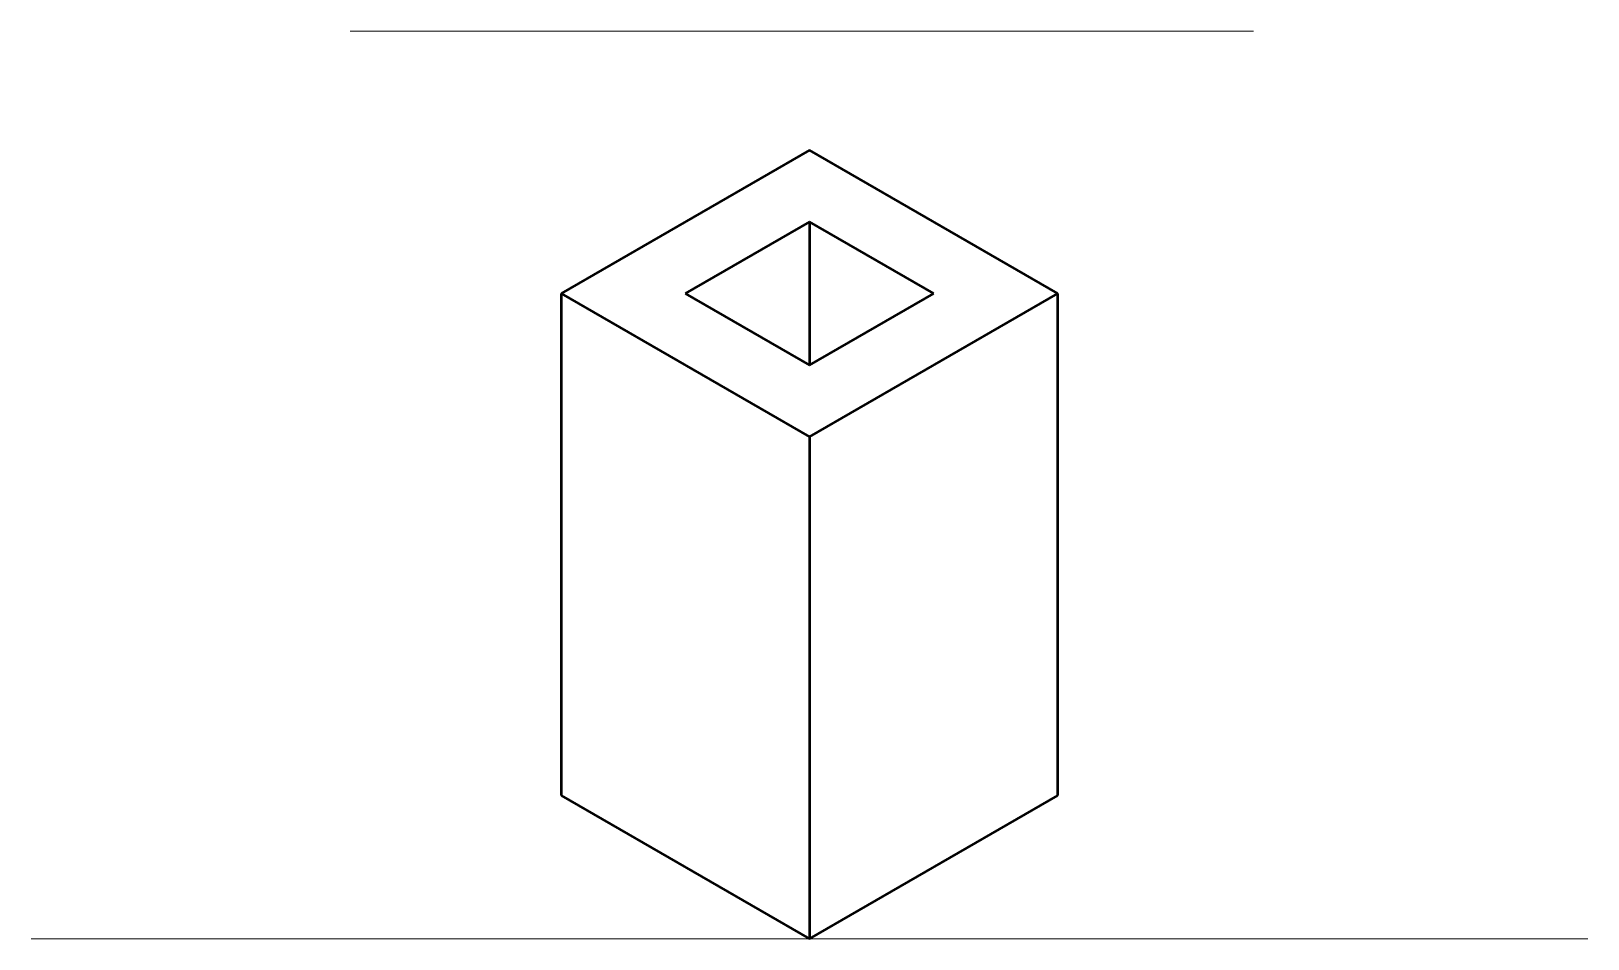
# Paper-space layout 'Layout19' of a CAD drawing. Header units: millimetres. Extents: x 33 to 250, y 32 to 158.
import ezdxf

# ---------------------------------------------------------------- set-up
doc = ezdxf.new("R2010")
doc.units = ezdxf.units.MM
doc.layers.add('Visible line', color=250, linetype='Continuous', lineweight=50)
doc.layers.add('X Y line', color=1, linetype='Continuous', lineweight=15)

psp = doc.layouts.new('Layout19')

# ---------------------------------------------------------------- linework, layer by layer
at = {"layer": 'Visible line'}
for p, q in [((141.49, 141.57), (106.85, 121.57)), ((176.14, 121.57), (141.49, 141.57)), ((141.49, 131.57), (124.17, 121.57)), ((158.82, 121.57), (141.49, 131.57)), ((141.49, 131.57), (141.49, 111.57)), ((106.85, 121.57), (141.49, 101.57)), ((106.85, 121.57), (106.85, 51.57)), ((124.17, 121.57), (141.49, 111.57)), ((141.49, 101.57), (176.14, 121.57)), ((141.49, 111.57), (158.82, 121.57)), ((176.14, 51.57), (176.14, 121.57)), ((141.49, 101.57), (141.49, 31.57)), ((106.85, 51.57), (141.49, 31.57)), ((141.49, 31.57), (176.14, 51.57))]:
    psp.add_line(p, q, dxfattribs=at)
at = {"layer": 'X Y line'}
for p, q in [((77.43, 158.15), (203.41, 158.15)), ((32.92, 31.57), (250.07, 31.57))]:
    psp.add_line(p, q, dxfattribs=at)

doc.saveas('drawing.dxf')
